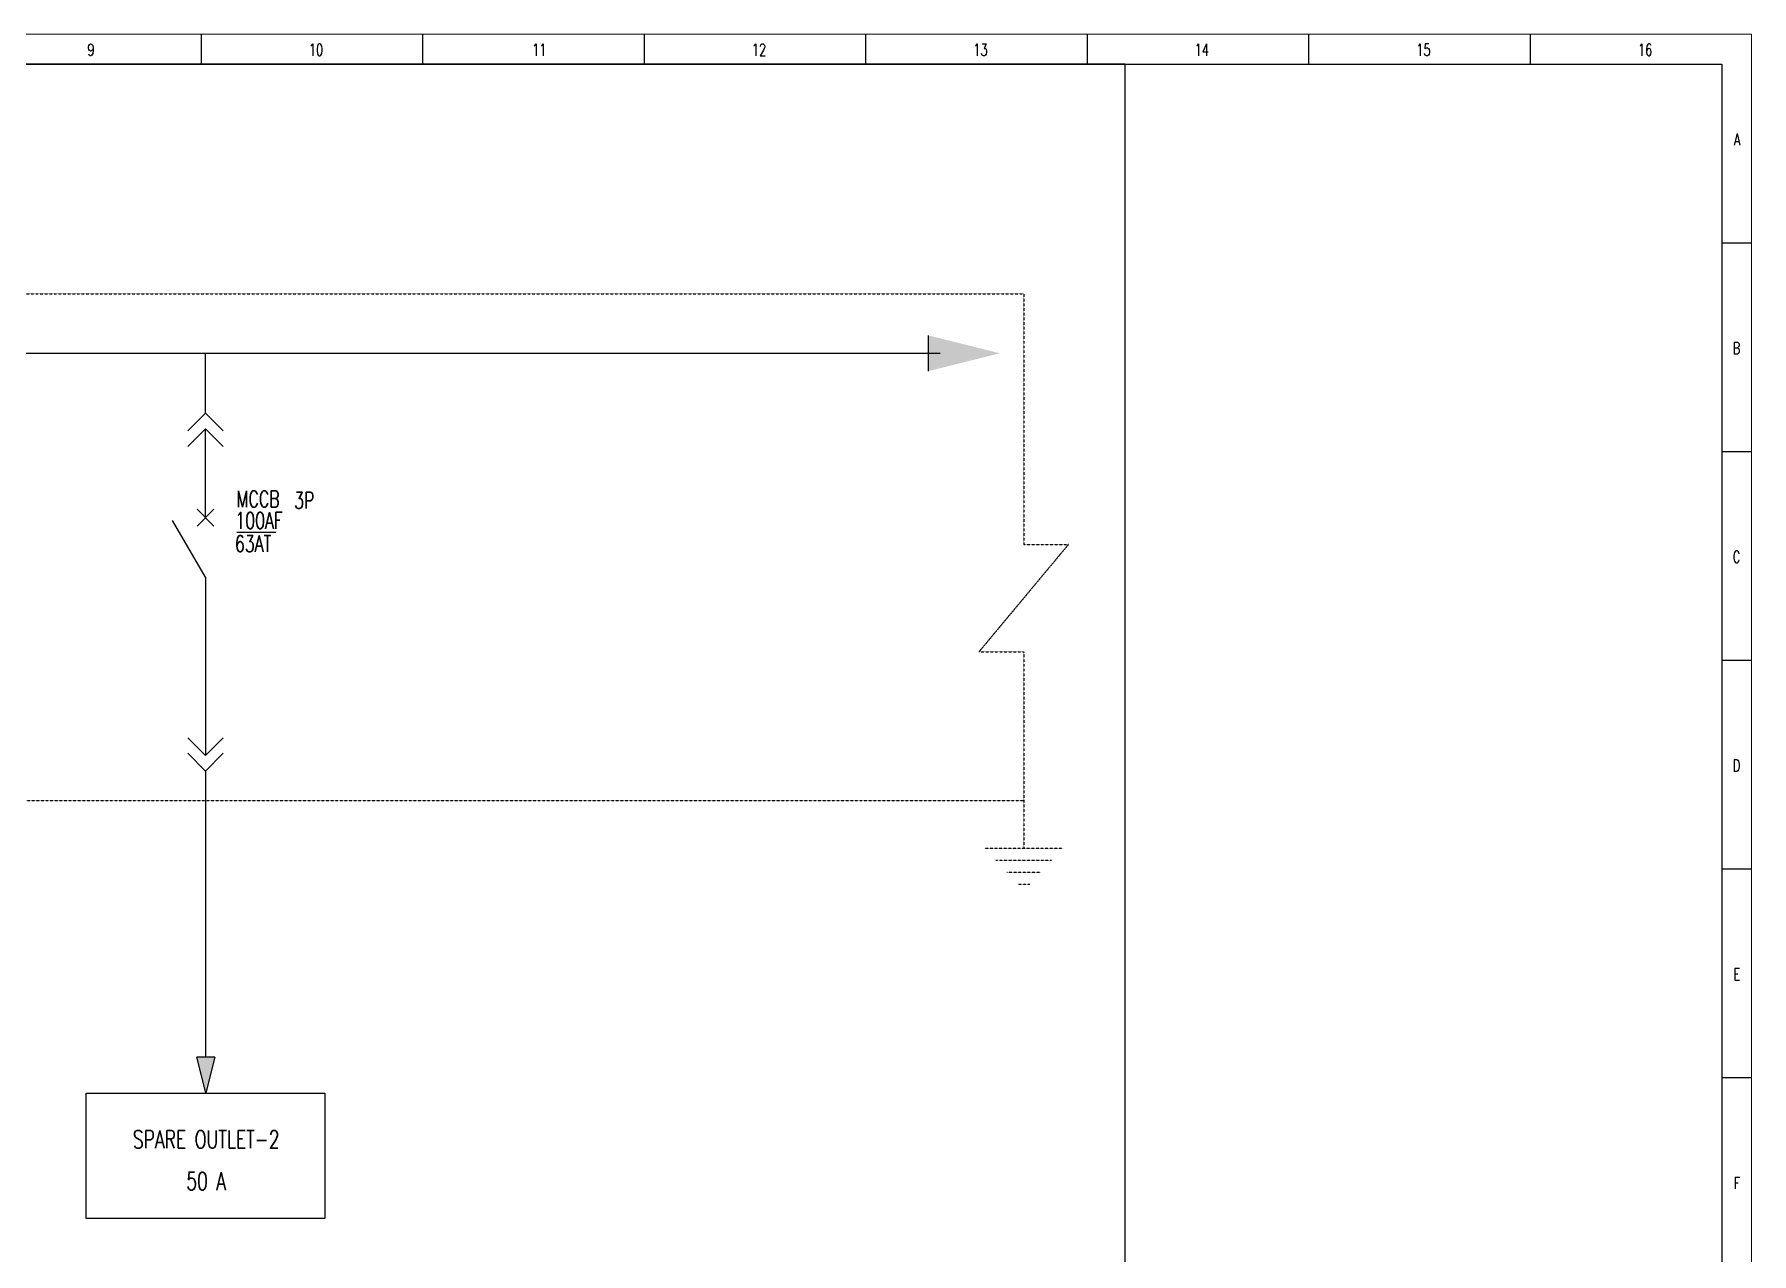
# Model space of a CAD drawing. Header units: millimetres. Extents: x 3292726 to 9250865, y 4220571 to 4816317.
# Drawn here: x 5855441 to 6262664, y 4526454 to 4815729 of the extents above; entities that cross this region are included whole.
import ezdxf
from ezdxf.enums import TextEntityAlignment as Align

# ---------------------------------------------------------------- set-up
doc = ezdxf.new("R2010")
doc.units = ezdxf.units.MM
doc.linetypes.add('JIS_02_0.7', pattern=[1.35, 0.75, -0.6])
for name, color, linetype in [('ELECTRICAL', 7, 'Continuous'), ('LGT1', 7, 'Continuous'), ('TEG BORDER', 7, 'Continuous')]:
    doc.layers.add(name, color=color, linetype=linetype)
doc.styles.add('HZTXT', font='simplexs.shx', dxfattribs={"width": 0.7, "bigfont": 'hztxt.shx'})
doc.styles.add('TEG BORDER', font='txt_qlt.shx', dxfattribs={"width": 0.7, "bigfont": 'hztxt.shx'})

# ---------------------------------------------------------------- blocks, each defined once
blk = doc.blocks.new('TEG BORDER A2')
for p, q in [((334.12, 420), (334.12, 415)), ((371.25, 420), (371.25, 415)), ((408.37, 420), (408.37, 415)), ((445.5, 420), (445.5, 415)), ((482.62, 420), (482.62, 415)), ((519.75, 420), (519.75, 415)), ((556.87, 420), (556.87, 415)), ((594, 385), (589, 385)), ((594, 350), (589, 350)), ((594, 315), (589, 315)), ((594, 280), (589, 280)), ((594, 245), (589, 245))]:
    blk.add_line(p, q)
at = {"linetype": 'Continuous'}
blk.add_line((489, 415), (5, 415), dxfattribs=at)
at = {"color": 5, "lineweight": 15}
blk.add_lwpolyline([(0, 420), (594, 420), (594, 0), (0, 0)], close=True, dxfattribs=at)
blk.add_lwpolyline([(5, 415), (589, 415), (589, 5), (5, 5)], close=True)
at = {"layer": 'TEG BORDER'}
blk.add_line((489, 116), (489, 415), dxfattribs=at)
at = {"char_height": 2, "width": 2, "style": 'TEG BORDER'}
for s, insert, attachment_point in [('9', (315.05, 418.41), 1), ('\\pi2.2204e-016;10', (352.17, 418.41), 1), ('\\pi0.3;11', (389.3, 418.41), 1), ('\\pi2.2204e-016;12', (426.42, 418.41), 1), ('\\pi2.2204e-016;13', (463.55, 418.41), 1), ('\\pi-0.033333;14', (500.67, 418.41), 1), ('\\pi2.2204e-016;15', (537.8, 418.41), 1), ('\\pi0.033333;16', (574.92, 418.41), 1), ('A', (592.09, 403.39), 3), ('B', (592.09, 368.39), 3), ('C', (592.09, 333.39), 3), ('D', (592.09, 298.39), 3), ('E', (592.09, 263.39), 3), ('F', (592.09, 228.39), 3)]:
    blk.add_mtext(s, dxfattribs=dict(at, insert=insert, attachment_point=attachment_point))

msp = doc.modelspace()

# ---------------------------------------------------------------- hatches: boundary and pattern name
at = {"layer": 'ELECTRICAL'}
h = msp.add_hatch(color=256, dxfattribs=at)
h.dxf.hatch_style = 1
h.paths.add_polyline_path([(6084396, 4740060), (6067418, 4735815), (6067418, 4744304)])
h = msp.add_hatch(color=256, dxfattribs=at)
h.dxf.hatch_style = 1
h.paths.add_polyline_path([(5896086, 4564599), (5893964, 4573088), (5898209, 4573088)])

# ---------------------------------------------------------------- linework, layer by layer
at = {"lineweight": -3}
msp.add_line((5903428, 4697618), (5912703, 4697618), dxfattribs=at)
at = {"color": 1, "linetype": 'JIS_02_0.7', "lineweight": -3, "ltscale": 20}
for p, q in [((6100667, 4694718), (6079444, 4669251)), ((6090055, 4694718), (6100667, 4694718)), ((6079444, 4669251), (6090055, 4669251)), ((6090055, 4633881), (6090055, 4622562)), ((6099252, 4622562), (6080859, 4622562)), ((6096658, 4619733), (6083453, 4619733)), ((6094064, 4616903), (6086047, 4616903)), ((6091470, 4614073), (6088641, 4614073))]:
    msp.add_line(p, q, dxfattribs=at)
for points in [[(5453385, 4718770), (5453385, 4754141), (6090055, 4754141), (6090055, 4694718)], [(6090055, 4669251), (6090055, 4633881), (5453385, 4633881), (5453385, 4693303)]]:
    msp.add_lwpolyline(points, dxfattribs=at)
at = {"layer": 'ELECTRICAL'}
for p, q in [((6067418, 4744304), (6067418, 4735815)), ((6070262, 4739992), (5459045, 4739992)), ((5896017, 4725844), (5896017, 4739992)), ((5891815, 4721642), (5896017, 4725844)), ((5900219, 4721642), (5896017, 4725844)), ((5891815, 4717964), (5896017, 4722166)), ((5900219, 4717964), (5896017, 4722166)), ((5896017, 4701085), (5896017, 4722166)), ((5896017, 4686923), (5888235, 4700401)), ((5894016, 4699070), (5898018, 4703072)), ((5898018, 4699070), (5894016, 4703072)), ((5896017, 4686923), (5896017, 4644633)), ((5891815, 4648835), (5896017, 4644633)), ((5900219, 4648835), (5896017, 4644633)), ((5891815, 4645157), (5896017, 4640955)), ((5900219, 4645157), (5896017, 4640955)), ((5896017, 4640955), (5896017, 4633881)), ((5896086, 4573088), (5896086, 4633881)), ((5898209, 4573088), (5893964, 4573088)), ((5896086, 4564599), (5893964, 4573088)), ((5898209, 4573088), (5896086, 4564599))]:
    msp.add_line(p, q, dxfattribs=at)
msp.add_lwpolyline([(5867720, 4564498), (5924313, 4564498), (5924313, 4534787), (5867720, 4534787)], close=True, dxfattribs=at)

# ---------------------------------------------------------------- block references
at = {"xscale": 1414.822142748791, "yscale": 1414.822142748791, "zscale": 1414.822142748791}
msp.add_blockref('TEG BORDER A2', (5422259, 4221504), dxfattribs=at)

# ---------------------------------------------------------------- texts
at = {"lineweight": -3, "style": 'HZTXT', "width": 0.7}
msp.add_text('100AF', height=3900, dxfattribs=at).set_placement((5903110, 4698445))
at = {"layer": 'ELECTRICAL', "lineweight": 20, "style": 'HZTXT', "width": 0.7}
for s, height, p in [('SPARE OUTLET-2', 4244.47, (5896196, 4553574)), ('50 A', 4244.5, (5896196, 4543671))]:
    msp.add_text(s, height=height, dxfattribs=at).set_placement(p, align=Align.MIDDLE_CENTER)
at = {"layer": 'LGT1', "lineweight": -3, "style": 'HZTXT', "width": 0.7}
for s, p in [('MCCB', (5903423, 4703551)), ('3P', (5917055, 4703215)), ('63AT', (5903004, 4692963))]:
    msp.add_text(s, height=3900, dxfattribs=at).set_placement(p)

doc.saveas('drawing.dxf')
